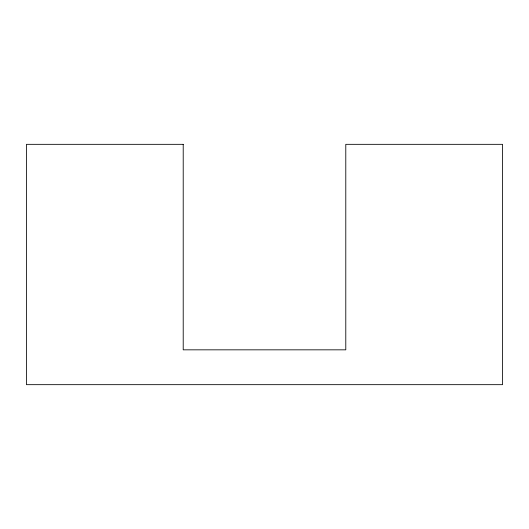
<?xml version="1.0" encoding="UTF-8"?>
<svg xmlns="http://www.w3.org/2000/svg" width="529" height="529" viewBox="0 0 529 529"><rect width="100%" height="100%" fill="white"/><g stroke="black" fill="none" stroke-linecap="round" stroke-linejoin="round"><path stroke-width="0.79" d="M183.213 144.331L26.45 144.331L26.45 384.669L502.55 384.669L502.55 144.331L345.787 144.331L345.787 349.834L183.213 349.834L183.213 144.331"/></g></svg>
